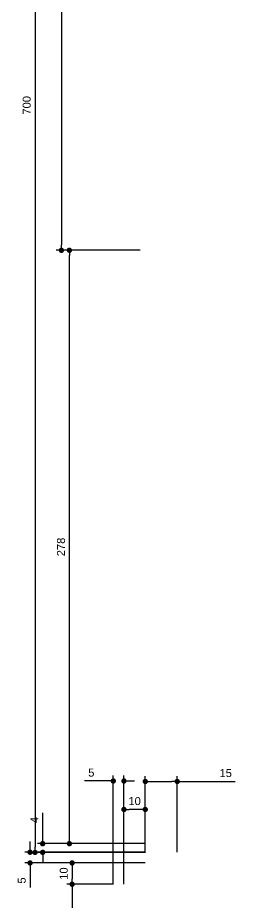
# Model space of a CAD drawing. Header units: inches. Extents: x 193287 to 241687, y 437648 to 550079.
# Drawn here: x 235743.8 to 235845.9, y 465739.1 to 466153.6 of the extents above; entities that cross this region are included whole.
import ezdxf

# ---------------------------------------------------------------- set-up
doc = ezdxf.new("R2010")
doc.units = ezdxf.units.IN
doc.header["$MEASUREMENT"] = 0
doc.layers.add('A-DIMESNION-1', color=7, linetype='Continuous')
doc.styles.get("Standard").update_dxf_attribs({"font": 'arial.ttf'})
doc.dimstyles.new('CQ 2.5', dxfattribs={"dimscale": 0.025, "dimtxt": 150, "dimasz": 100, "dimexe": 100, "dimexo": 0, "dimgap": 80, "dimtad": 1, "dimdec": 0, "dimzin": 0, "dimdsep": 46, "dimtxsty": 'Standard', "dimblk": 'DOT', "dimcen": 100, "dimclrd": 250, "dimclre": 250, "dimclrt": 3, "dimadec": 0, "dimazin": 0, "dimtfac": 1, "dimtdec": 0, "dimtofl": 0, "dimtmove": 0, "dimatfit": 3, "dimfxl": 1, "dimtolj": 1, "dimtzin": 0, "dimlwd": -1, "dimarcsym": 0})

# ---------------------------------------------------------------- blocks, each defined once
blk = doc.blocks.new('_Dot')
at = {"color": 0, "linetype": 'ByBlock', "lineweight": -2}
blk.add_line((-0.5, 0), (-1, 0), dxfattribs=at)
at = {"color": 0, "linetype": 'ByBlock', "const_width": 0.5}
blk.add_lwpolyline([(-0.25, 0, 1), (0.25, 0, 1)], format="xyb", close=True, dxfattribs=at)
blk = doc.blocks.new('*D4486')
at = {"layer": 'A-DIMESNION-1', "color": 250, "lineweight": -2, "ltscale": 0.05, "transparency": 16777216}
for p, q in [((230130.44, 428535.7), (230130.44, 428571.28)), ((230145.44, 428535.7), (230145.44, 428571.28))]:
    blk.add_line(p, q, dxfattribs=at)
at = {"layer": 'A-DIMESNION-1', "color": 250, "ltscale": 0.05, "transparency": 16777216}
for p, q in [((230132.94, 428568.78), (230142.94, 428568.78)), ((230145.44, 428568.78), (230172.69, 428568.78))]:
    blk.add_line(p, q, dxfattribs=at)
at = {"layer": 'Defpoints', "color": 0, "linetype": 'Continuous', "ltscale": 0.05, "transparency": 16777216}
for p in [(230130.44, 428568.78), (230130.44, 428535.7, 0), (230145.44, 428535.7, 0)]:
    blk.add_point(p, dxfattribs=at)
at = {"layer": 'A-DIMESNION-1', "color": 250, "linetype": 'Continuous', "ltscale": 0.05, "transparency": 16777216, "xscale": 2.5, "yscale": 2.5, "zscale": 2.5, "rotation": 180}
blk.add_blockref('_Dot', (230130.44, 428568.78), dxfattribs=at)
at = {"layer": 'A-DIMESNION-1', "color": 250, "linetype": 'Continuous', "ltscale": 0.05, "transparency": 16777216, "xscale": 2.5, "yscale": 2.5, "zscale": 2.5}
blk.add_blockref('_Dot', (230145.44, 428568.78), dxfattribs=at)
at = {"layer": 'A-DIMESNION-1', "color": 3, "linetype": 'Continuous', "ltscale": 0.05, "transparency": 16777216, "insert": (230168.17, 428572.7), "char_height": 3.75, "attachment_point": 5}
blk.add_mtext('\\A1;15', dxfattribs=at)
blk = doc.blocks.new('*D4485')
at = {"layer": 'A-DIMESNION-1', "color": 250, "lineweight": -2, "ltscale": 0.05, "transparency": 16777216}
for p, q in [((230120.44, 428520.7), (230120.44, 428558.17)), ((230130.44, 428535.7), (230130.44, 428558.17))]:
    blk.add_line(p, q, dxfattribs=at)
at = {"layer": 'A-DIMESNION-1', "color": 250, "ltscale": 0.05, "transparency": 16777216}
blk.add_line((230127.94, 428555.67), (230122.94, 428555.67), dxfattribs=at)
at = {"layer": 'Defpoints', "color": 0, "linetype": 'Continuous', "ltscale": 0.05, "transparency": 16777216}
for p in [(230120.44, 428555.67), (230130.44, 428535.7, 0), (230120.44, 428520.7, 0)]:
    blk.add_point(p, dxfattribs=at)
at = {"layer": 'A-DIMESNION-1', "color": 250, "linetype": 'Continuous', "ltscale": 0.05, "transparency": 16777216, "xscale": 2.5, "yscale": 2.5, "zscale": 2.5, "rotation": 180}
blk.add_blockref('_Dot', (230120.44, 428555.67), dxfattribs=at)
at = {"layer": 'A-DIMESNION-1', "color": 250, "linetype": 'Continuous', "ltscale": 0.05, "transparency": 16777216, "xscale": 2.5, "yscale": 2.5, "zscale": 2.5}
blk.add_blockref('_Dot', (230130.44, 428555.67), dxfattribs=at)
at = {"layer": 'A-DIMESNION-1', "color": 3, "linetype": 'Continuous', "ltscale": 0.05, "transparency": 16777216, "insert": (230125.44, 428559.58), "char_height": 3.75, "attachment_point": 5}
blk.add_mtext('\\A1;10', dxfattribs=at)
blk = doc.blocks.new('*D4484')
at = {"layer": 'A-DIMESNION-1', "color": 250, "lineweight": -2, "ltscale": 0.05, "transparency": 16777216}
for p, q in [((230115.44, 428520.62), (230115.44, 428571.51)), ((230120.44, 428520.7), (230120.44, 428571.51))]:
    blk.add_line(p, q, dxfattribs=at)
at = {"layer": 'A-DIMESNION-1', "color": 250, "ltscale": 0.05, "transparency": 16777216}
for p, q in [((230112.94, 428569.01), (230101.87, 428569.01)), ((230122.94, 428569.01), (230125.44, 428569.01))]:
    blk.add_line(p, q, dxfattribs=at)
at = {"layer": 'Defpoints', "color": 0, "linetype": 'Continuous', "ltscale": 0.05, "transparency": 16777216}
for p in [(230115.44, 428569.01), (230115.44, 428520.62, 0), (230120.44, 428520.7, 0)]:
    blk.add_point(p, dxfattribs=at)
at = {"layer": 'A-DIMESNION-1', "color": 250, "linetype": 'Continuous', "ltscale": 0.05, "transparency": 16777216, "xscale": 2.5, "yscale": 2.5, "zscale": 2.5}
blk.add_blockref('_Dot', (230115.44, 428569.01), dxfattribs=at)
at = {"layer": 'A-DIMESNION-1', "color": 250, "linetype": 'Continuous', "ltscale": 0.05, "transparency": 16777216, "xscale": 2.5, "yscale": 2.5, "zscale": 2.5, "rotation": 180}
blk.add_blockref('_Dot', (230120.44, 428569.01), dxfattribs=at)
at = {"layer": 'A-DIMESNION-1', "color": 3, "linetype": 'Continuous', "ltscale": 0.05, "transparency": 16777216, "insert": (230105.12, 428572.92), "char_height": 3.75, "attachment_point": 5}
blk.add_mtext('\\A1;5', dxfattribs=at)
blk = doc.blocks.new('*D4483')
at = {"layer": 'A-DIMESNION-1', "color": 250, "ltscale": 0.05, "transparency": 16777216}
for p, q in [((230076.39, 428538.13), (230076.39, 428540.63)), ((230076.39, 428528.13), (230076.39, 428519.15))]:
    blk.add_line(p, q, dxfattribs=at)
at = {"layer": 'A-DIMESNION-1', "color": 250, "lineweight": -2, "ltscale": 0.05, "transparency": 16777216}
for p, q in [((230130.44, 428535.63), (230073.89, 428535.63)), ((230130.44, 428530.63), (230073.89, 428530.63))]:
    blk.add_line(p, q, dxfattribs=at)
at = {"layer": 'Defpoints', "color": 0, "linetype": 'Continuous', "ltscale": 0.05, "transparency": 16777216}
for p in [(230130.44, 428535.63, 0), (230076.39, 428530.63), (230130.44, 428530.63, 0)]:
    blk.add_point(p, dxfattribs=at)
at = {"layer": 'A-DIMESNION-1', "color": 250, "linetype": 'Continuous', "ltscale": 0.05, "transparency": 16777216, "xscale": 2.5, "yscale": 2.5, "zscale": 2.5}
for p, rotation in [((230076.39, 428535.63), 270), ((230076.39, 428530.63), 90)]:
    blk.add_blockref('_Dot', p, dxfattribs=dict(at, rotation=rotation))
at = {"layer": 'A-DIMESNION-1', "color": 3, "linetype": 'Continuous', "ltscale": 0.05, "transparency": 16777216, "insert": (230072.48, 428522.39), "char_height": 3.75, "attachment_point": 5, "rotation": 90}
blk.add_mtext('\\A1;5', dxfattribs=at)
blk = doc.blocks.new('*D4482')
at = {"layer": 'A-DIMESNION-1', "color": 250, "lineweight": -2, "ltscale": 0.05, "transparency": 16777216}
for p, q in [((230130.44, 428530.63), (230093.62, 428530.63)), ((230115.44, 428520.62), (230093.62, 428520.62))]:
    blk.add_line(p, q, dxfattribs=at)
at = {"layer": 'A-DIMESNION-1', "color": 250, "ltscale": 0.05, "transparency": 16777216}
blk.add_line((230096.12, 428528.13), (230096.12, 428523.12), dxfattribs=at)
at = {"layer": 'Defpoints', "color": 0, "linetype": 'Continuous', "ltscale": 0.05, "transparency": 16777216}
for p in [(230130.44, 428530.63, 0), (230096.12, 428520.62), (230115.44, 428520.62, 0)]:
    blk.add_point(p, dxfattribs=at)
at = {"layer": 'A-DIMESNION-1', "color": 250, "linetype": 'Continuous', "ltscale": 0.05, "transparency": 16777216, "xscale": 2.5, "yscale": 2.5, "zscale": 2.5}
for p, rotation in [((230096.12, 428530.63), 90), ((230096.12, 428520.62), 270)]:
    blk.add_blockref('_Dot', p, dxfattribs=dict(at, rotation=rotation))
at = {"layer": 'A-DIMESNION-1', "color": 3, "linetype": 'Continuous', "ltscale": 0.05, "transparency": 16777216, "insert": (230092.21, 428525.62), "char_height": 3.75, "attachment_point": 5, "rotation": 90}
blk.add_mtext('\\A1;10', dxfattribs=at)
blk = doc.blocks.new('*D4481')
at = {"layer": 'A-DIMESNION-1', "color": 250, "lineweight": -2, "ltscale": 0.05, "transparency": 16777216}
for p, q in [((230115.44, 428520.62), (230093.62, 428520.62)), ((230115.44, 428335.7), (230093.62, 428335.7))]:
    blk.add_line(p, q, dxfattribs=at)
at = {"layer": 'A-DIMESNION-1', "color": 250, "ltscale": 0.05, "transparency": 16777216}
blk.add_line((230096.12, 428518.12), (230096.12, 428338.2), dxfattribs=at)
at = {"layer": 'Defpoints', "color": 0, "linetype": 'Continuous', "ltscale": 0.05, "transparency": 16777216}
for p in [(230115.44, 428520.62, 0), (230096.12, 428335.7), (230115.44, 428335.7, 0)]:
    blk.add_point(p, dxfattribs=at)
at = {"layer": 'A-DIMESNION-1', "color": 250, "linetype": 'Continuous', "ltscale": 0.05, "transparency": 16777216, "xscale": 2.5, "yscale": 2.5, "zscale": 2.5}
for p, rotation in [((230096.12, 428520.62), 90), ((230096.12, 428335.7), 270)]:
    blk.add_blockref('_Dot', p, dxfattribs=dict(at, rotation=rotation))
at = {"layer": 'A-DIMESNION-1', "color": 3, "linetype": 'Continuous', "ltscale": 0.05, "transparency": 16777216, "insert": (230092.21, 428428.16), "char_height": 3.75, "attachment_point": 5, "rotation": 90}
blk.add_mtext('\\A1;185', dxfattribs=at)
blk = doc.blocks.new('*D4475')
at = {"layer": 'A-DIMESNION-1', "color": 250, "lineweight": -2, "ltscale": 0.05, "transparency": 16777216}
for p, q in [((230141.51, 429235.59), (230076.23, 429235.59)), ((230130.51, 428535.55), (230076.23, 428535.55))]:
    blk.add_line(p, q, dxfattribs=at)
at = {"layer": 'A-DIMESNION-1', "color": 250, "ltscale": 0.05, "transparency": 16777216}
blk.add_line((230078.73, 429233.09), (230078.73, 428538.05), dxfattribs=at)
at = {"layer": 'Defpoints', "color": 0, "linetype": 'Continuous', "ltscale": 0.05, "transparency": 16777216}
for p in [(230141.51, 429235.59, 0), (230078.73, 428535.55), (230130.51, 428535.55, 0)]:
    blk.add_point(p, dxfattribs=at)
at = {"layer": 'A-DIMESNION-1', "color": 250, "linetype": 'Continuous', "ltscale": 0.05, "transparency": 16777216, "xscale": 2.5, "yscale": 2.5, "zscale": 2.5}
for p, rotation in [((230078.73, 429235.59), 90), ((230078.73, 428535.55), 270)]:
    blk.add_blockref('_Dot', p, dxfattribs=dict(at, rotation=rotation))
at = {"layer": 'A-DIMESNION-1', "color": 3, "linetype": 'Continuous', "ltscale": 0.05, "transparency": 16777216, "insert": (230074.82, 428885.57), "char_height": 3.75, "attachment_point": 5, "rotation": 90}
blk.add_mtext('\\A1;700', dxfattribs=at)
blk = doc.blocks.new('*D4464')
at = {"layer": 'A-DIMESNION-1', "color": 250, "lineweight": -2, "ltscale": 0.05, "transparency": 16777216}
for p, q in [((230130.51, 429095.65), (230088.59, 429095.65)), ((230128.05, 428817.65), (230088.59, 428817.65))]:
    blk.add_line(p, q, dxfattribs=at)
at = {"layer": 'A-DIMESNION-1', "color": 250, "ltscale": 0.05, "transparency": 16777216}
blk.add_line((230091.09, 429093.15), (230091.09, 428820.15), dxfattribs=at)
at = {"layer": 'Defpoints', "color": 0, "linetype": 'Continuous', "ltscale": 0.05, "transparency": 16777216}
for p in [(230130.51, 429095.65, 0), (230091.09, 428817.65), (230128.05, 428817.65, 0)]:
    blk.add_point(p, dxfattribs=at)
at = {"layer": 'A-DIMESNION-1', "color": 250, "linetype": 'Continuous', "ltscale": 0.05, "transparency": 16777216, "xscale": 2.5, "yscale": 2.5, "zscale": 2.5}
for p, rotation in [((230091.09, 429095.65), 90), ((230091.09, 428817.65), 270)]:
    blk.add_blockref('_Dot', p, dxfattribs=dict(at, rotation=rotation))
at = {"layer": 'A-DIMESNION-1', "color": 3, "linetype": 'Continuous', "ltscale": 0.05, "transparency": 16777216, "insert": (230087.18, 428956.65), "char_height": 3.75, "attachment_point": 5, "rotation": 90}
blk.add_mtext('\\A1;278', dxfattribs=at)
blk = doc.blocks.new('*D4462')
at = {"layer": 'A-DIMESNION-1', "color": 250, "lineweight": -2, "ltscale": 0.05, "transparency": 16777216}
for p, q in [((230128.05, 428817.65), (230092.34, 428817.65)), ((230130.51, 428539.65), (230092.34, 428539.65))]:
    blk.add_line(p, q, dxfattribs=at)
at = {"layer": 'A-DIMESNION-1', "color": 250, "ltscale": 0.05, "transparency": 16777216}
blk.add_line((230094.84, 428542.15), (230094.84, 428815.15), dxfattribs=at)
at = {"layer": 'Defpoints', "color": 0, "linetype": 'Continuous', "ltscale": 0.05, "transparency": 16777216}
for p in [(230094.84, 428817.65), (230128.05, 428817.65, 0), (230130.51, 428539.65, 0)]:
    blk.add_point(p, dxfattribs=at)
at = {"layer": 'A-DIMESNION-1', "color": 250, "linetype": 'Continuous', "ltscale": 0.05, "transparency": 16777216, "xscale": 2.5, "yscale": 2.5, "zscale": 2.5}
for p, rotation in [((230094.84, 428817.65), 90), ((230094.84, 428539.65), 270)]:
    blk.add_blockref('_Dot', p, dxfattribs=dict(at, rotation=rotation))
at = {"layer": 'A-DIMESNION-1', "color": 3, "linetype": 'Continuous', "ltscale": 0.05, "transparency": 16777216, "insert": (230090.93, 428678.65), "char_height": 3.75, "attachment_point": 5, "rotation": 90}
blk.add_mtext('\\A1;278', dxfattribs=at)
blk = doc.blocks.new('*D4460')
at = {"layer": 'A-DIMESNION-1', "color": 250, "ltscale": 0.05, "transparency": 16777216}
for p, q in [((230082.31, 428542.15), (230082.31, 428554.04)), ((230082.31, 428533.07), (230082.31, 428530.57))]:
    blk.add_line(p, q, dxfattribs=at)
at = {"layer": 'A-DIMESNION-1', "color": 250, "lineweight": -2, "ltscale": 0.05, "transparency": 16777216}
for p, q in [((230130.51, 428539.65), (230079.81, 428539.65)), ((230130.44, 428535.57), (230079.81, 428535.57))]:
    blk.add_line(p, q, dxfattribs=at)
at = {"layer": 'Defpoints', "color": 0, "linetype": 'Continuous', "ltscale": 0.05, "transparency": 16777216}
for p in [(230130.51, 428539.65, 0), (230082.31, 428535.57), (230130.44, 428535.57, 0)]:
    blk.add_point(p, dxfattribs=at)
at = {"layer": 'A-DIMESNION-1', "color": 250, "linetype": 'Continuous', "ltscale": 0.05, "transparency": 16777216, "xscale": 2.5, "yscale": 2.5, "zscale": 2.5}
for p, rotation in [((230082.31, 428539.65), 270), ((230082.31, 428535.57), 90)]:
    blk.add_blockref('_Dot', p, dxfattribs=dict(at, rotation=rotation))
at = {"layer": 'A-DIMESNION-1', "color": 3, "linetype": 'Continuous', "ltscale": 0.05, "transparency": 16777216, "insert": (230078.43, 428550.74), "char_height": 3.75, "attachment_point": 5, "rotation": 90}
blk.add_mtext('\\A1;4', dxfattribs=at)
blk = doc.blocks.new('DIMBLOWUP')
at = {"layer": 'A-DIMESNION-1', "color": 64, "linetype": 'Continuous', "ltscale": 0.05}
for base, p1, p2, picture, middle in [((230078.73, 428535.55), (230141.51, 429235.59, 0), (230130.51, 428535.55, 0), '*D4475', (230074.82, 428885.57)), ((230091.09, 428817.65), (230130.51, 429095.65, 0), (230128.05, 428817.65, 0), '*D4464', (230087.18, 428956.65)), ((230094.84, 428817.65), (230130.51, 428539.65, 0), (230128.05, 428817.65, 0), '*D4462', (230090.93, 428678.65)), ((230096.12, 428335.7, 0), (230115.44, 428520.62, 0), (230115.44, 428335.7, 0), '*D4481', (230092.21, 428428.16, 0))]:
    dim = blk.add_linear_dim(base=base, p1=p1, p2=p2, angle=90, dimstyle='CQ 2.5', dxfattribs=at)
    dim.commit()
    dim.dimension.update_dxf_attribs({"geometry": picture, "text_midpoint": middle})
for base, p1, p2, picture, middle in [((230115.44, 428569.01, 0), (230120.44, 428520.7, 0), (230115.44, 428520.62, 0), '*D4484', (230105.12, 428569.01, 0)), ((230130.44, 428568.78, 0), (230145.44, 428535.7, 0), (230130.44, 428535.7, 0), '*D4486', (230168.17, 428568.78, 0)), ((230120.44, 428555.67, 0), (230130.44, 428535.7, 0), (230120.44, 428520.7, 0), '*D4485', (230125.44, 428555.67, 0))]:
    dim = blk.add_linear_dim(base=base, p1=p1, p2=p2, dimstyle='CQ 2.5', dxfattribs=at)
    dim.commit()
    dim.dimension.update_dxf_attribs({"geometry": picture, "text_midpoint": middle, "dimtype": 160})
for base, p1, p2, picture, middle in [((230082.31, 428535.57, 0), (230130.51, 428539.65, 0), (230130.44, 428535.57, 0), '*D4460', (230082.31, 428550.74, 0)), ((230076.39, 428530.63, 0), (230130.44, 428535.63, 0), (230130.44, 428530.63, 0), '*D4483', (230076.39, 428522.39, 0)), ((230096.12, 428520.62, 0), (230130.44, 428530.63, 0), (230115.44, 428520.62, 0), '*D4482', (230096.12, 428525.62, 0))]:
    dim = blk.add_linear_dim(base=base, p1=p1, p2=p2, angle=90, dimstyle='CQ 2.5', dxfattribs=at)
    dim.commit()
    dim.dimension.update_dxf_attribs({"geometry": picture, "text_midpoint": middle, "dimtype": 160})

msp = doc.modelspace()

# ---------------------------------------------------------------- block references
at = {"layer": 'A-DIMESNION-1', "color": 64, "linetype": 'Continuous', "ltscale": 0.05}
msp.add_blockref('DIMBLOWUP', (5673.252, 37226.975), dxfattribs=at)

doc.saveas('drawing.dxf')
